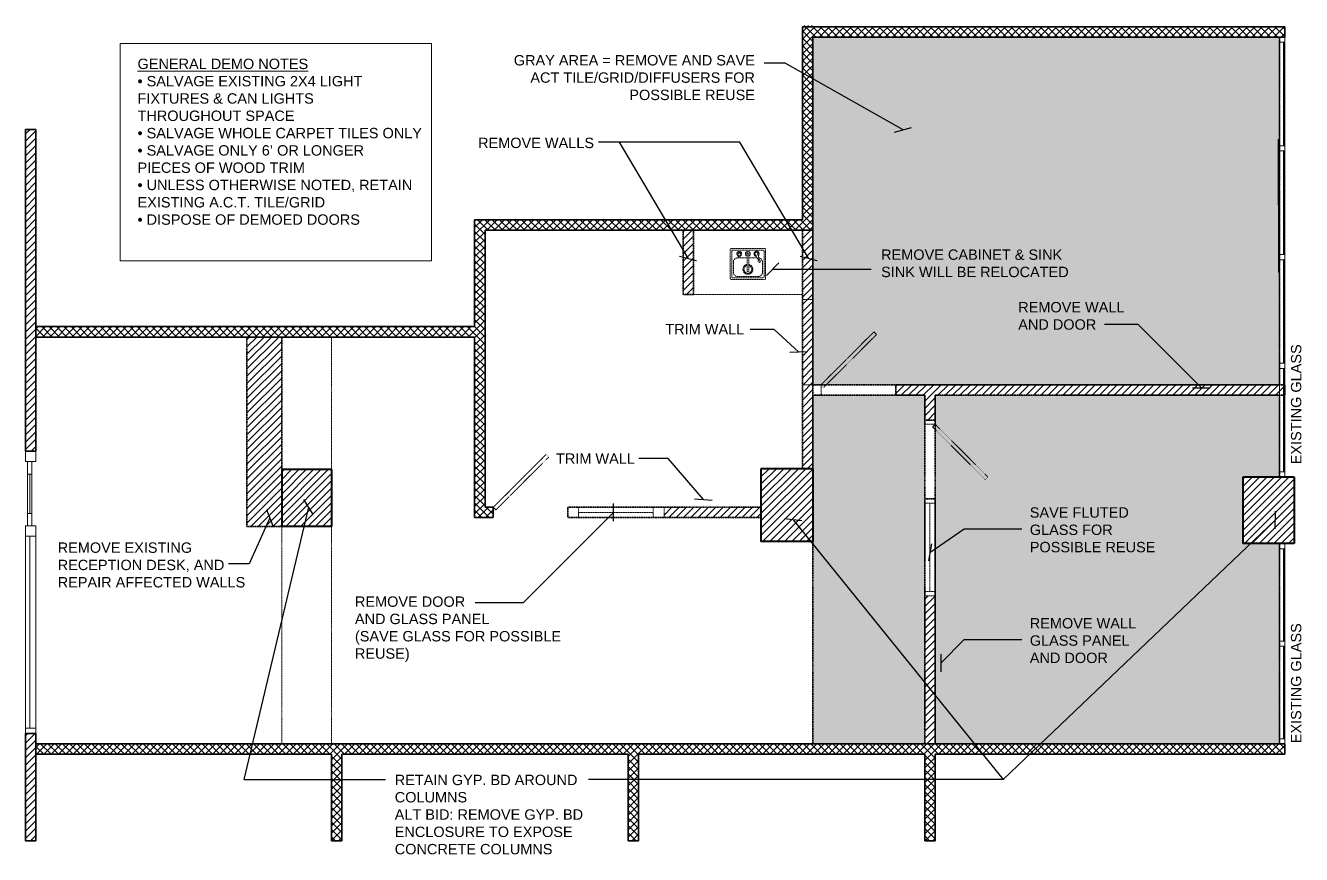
# Model space of a CAD drawing. Extents: x 65572 to 72871, y 30718 to 33858.
# Drawn here: x 65916 to 66531, y 31593 to 31993 of the extents above; entities that cross this region are included whole.
import ezdxf

# ---------------------------------------------------------------- set-up
doc = ezdxf.new("R2010")
doc.units = 0
doc.header["$LTSCALE"] = 0.5
doc.header["$MEASUREMENT"] = 0
doc.linetypes.add('HIDDEN', pattern=[0.375, 0.25, -0.125])
doc.layers.get('0').update_dxf_attribs({"color": 20, "linetype": 'CONTINUOUS'})
for name, color, linetype, lineweight in [('Annotations', 40, 'CONTINUOUS', 5), ('Framing', 142, 'CONTINUOUS', 13), ('Hatches', 8, 'CONTINUOUS', 5), ('Layout', 154, 'CONTINUOUS', 5), ('Projections', 151, 'HIDDEN', 5), ('Structure', 7, 'CONTINUOUS', 40), ('Viewed', 150, 'CONTINUOUS', 9), ('Walls', 7, 'CONTINUOUS', 35)]:
    doc.layers.add(name, color=color, linetype=linetype, lineweight=lineweight)
doc.layers.add('Demolished', color=7, linetype='HIDDEN', lineweight=5, true_color=0xfa0000)
doc.styles.get("Standard").update_dxf_attribs({"font": 'arial.ttf'})
doc.dimstyles.new('ARCH', dxfattribs={"dimscale": 96, "dimtxt": 0.0625, "dimasz": 0.0625, "dimexe": 0.04, "dimexo": 0.09375, "dimgap": 0.03125, "dimtad": 1, "dimdec": 0, "dimrnd": 0.0625, "dimzin": 3, "dimdsep": 46, "dimlunit": 4, "dimtxsty": 'Standard', "dimblk1": 'ARCHTICK', "dimblk2": 'ARCHTICK', "dimsah": 1, "dimcen": 0, "dimdle": 0.03125, "dimclrd": 256, "dimclre": 256, "dimclrt": 256, "dimazin": 0, "dimtfac": 1, "dimtdec": 0, "dimtmove": 2, "dimatfit": 3, "dimldrblk": 'OBLIQUE', "dimfxl": 0.3, "dimfxlon": 1, "dimfrac": 2, "dimarcsym": 0})
pattern_1 = [(45, (63665.679, 30358.1117), (-1.767767, 1.767767), [])]
pattern_2 = [(45, (63665.679, 30358.1117), (-1.767767, 1.767767), []), (135, (63665.679, 30358.1117), (-1.767767, -1.767767), [])]

# ---------------------------------------------------------------- blocks, each defined once
blk = doc.blocks.new('sink')
at = {"color": 0, "linetype": 'ByBlock', "lineweight": -2}
for p, q in [((-8, 0), (8, 0)), ((-8.5, -14.43), (-8.5, -0.5)), ((-7.75, -13.68), (-7.75, -1.25)), ((-7.25, -0.75), (7.25, -0.75)), ((-4.4, -4.5), (-0.35, -4.5)), ((-0.35, -2.56), (-0.35, -11.04)), ((0.4, -2.56), (0.4, -11.04)), ((0.4, -4.5), (5, -4.5)), ((3.78, -2.56), (3.78, -4.03)), ((3.78, -3.53), (4.65, -3.53)), ((3.78, -4.03), (4.65, -4.03)), ((3.95, -2.21), (3.95, -2.03)), ((3.95, -2.03), (4.48, -2.03)), ((4.4, -4.5), (4.53, -4.5)), ((4.48, -2.03), (4.48, -2.22)), ((4.65, -2.56), (4.65, -4.03)), ((7.75, -1.25), (7.75, -13.68)), ((8.5, -0.5), (8.5, -14.43)), ((-7, -11.43), (-7, -6.5)), ((7, -6.5), (7, -11.43)), ((8.01, -14.93), (-8.01, -14.93)), ((7.26, -14.18), (-7.26, -14.18)), ((5.01, -13.43), (-5.01, -13.43))]:
    blk.add_line(p, q, dxfattribs=at)
blk.add_circle((-5.41, -6.13), 0.562, dxfattribs=at)
for centre, radius, start, end in [((-8, -0.5), 0.5, 90, 180), ((-7.25, -1.25), 0.5, 90, 180), ((-5, -6.5), 2, 95.60748, 180), ((-6.66, -4.63), 1.44, 318, 357), ((-4.16, -2.56), 1.25, 274.04912, 180), ((-4.16, -2.56), 1.25, 180, 229.30036), ((-4.16, -2.56), 0.875, 285.19141, 180), ((-4.16, -2.56), 0.875, 180, 218.23153), ((-3.53, -5.75), 1.44, 144, 183), ((-9.66, -1.63), 6, 332, 349), ((0.03, -2.56), 1.19, 289, 180), ((0.03, -2.56), 1.19, 180, 252), ((0.03, -2.56), 0.562, 0, 180), ((0.03, -2.56), 0.562, 180, 229), ((0.03, -2.56), 0.562, 180, 180.0000027777752), ((0.03, -2.56), 0.375, 0, 180), ((0.03, -2.56), 0.375, 180, 180.0000027777867), ((0.03, -2.56), 0.562, 312, 0), ((4.22, -2.56), 1.19, 291.61896, 180), ((4.22, -2.56), 1.19, 180, 248.38179), ((4.22, -2.56), 0.688, 309.52143, 180), ((4.22, -2.56), 0.688, 180, 230.47887), ((4.22, -2.56), 0.438, 126.7879, 180.13712), ((4.22, -2.56), 0.438, 0.00302, 52.51326), ((5, -6.5), 2, 0, 90), ((7.25, -1.25), 0.5, 0, 90), ((8, -0.5), 0.5, 0, 90), ((-5, -11.43), 2, 180, 270.41435), ((0.03, -10), 2.38, 99.08469, 180), ((0.03, -10), 2.38, 180, 80.91525), ((0.03, -10), 1.88, 101.53692, 180), ((0.03, -10), 1.88, 180, 78.463), ((0.03, -10.25), 0.875, 244.62323, 295.37592), ((5, -11.43), 2, 270.41435, 0), ((-8, -14.43), 0.5, 180, 270), ((-7.25, -13.68), 0.5, 180, 270), ((7.25, -13.68), 0.5, 270, 0), ((8, -14.43), 0.5, 270, 0)]:
    blk.add_arc(centre, radius, start, end, dxfattribs=at)
for centre, major_axis, ratio, start_param, end_param in [((0.83, -5.83), (0, -7.24), 0.84608, 4.223697, 4.555309), ((-11.05, -1.55), (7.58, 0), 0.813102, -0.575959, -0.488692)]:
    blk.add_ellipse(centre, major_axis=major_axis, ratio=ratio, start_param=start_param, end_param=end_param, dxfattribs=at)
blk = doc.blocks.new('_ArchTick')
at = {"const_width": 0.15}
blk.add_lwpolyline([(-0.5, -0.5), (0.5, 0.5)], dxfattribs=at)

msp = doc.modelspace()

# ---------------------------------------------------------------- hatches: boundary and pattern name
at = {"layer": 'Annotations', "true_color": 0xe8e8e8}
for points in [[(66295.622504, 31987.019211), (66295.622504, 31819.561211), (66520.622504, 31819.519211), (66520.622504, 31987.019211)], [(66349.622504, 31814.519211), (66349.622504, 31646.519211), (66295.622504, 31646.519211), (66295.622504, 31814.519211)], [(66354.622504, 31814.519211), (66354.622504, 31646.519211), (66520.622504, 31646.519211), (66520.622504, 31743.019211), (66502.872504, 31743.019211), (66502.872504, 31775.019211), (66520.622504, 31775.019211), (66520.622504, 31814.519211)]]:
    msp.add_hatch(color=254, dxfattribs=at).paths.add_polyline_path(points)
at = {"layer": 'Demolished'}
h = msp.add_hatch(dxfattribs=at)
h.set_pattern_fill('ANSI31', color=256, scale=20, style=0)
h.set_pattern_definition(pattern_1)
h.paths.add_polyline_path([(66238.122504, 31863.019211), (66238.122504, 31894.019211), (66233.122504, 31894.019211), (66233.122504, 31863.019211)])
h = msp.add_hatch(dxfattribs=at)
h.set_pattern_fill('ANSI31', color=256, scale=20, style=0)
h.set_pattern_definition([(45, (63963.7314, 30415.1104), (-1.767767, 1.767767), [])])
h.paths.add_polyline_path([(66295.622504, 31779.019211), (66290.622504, 31779.019211), (66290.622504, 31894.019211), (66295.622504, 31894.019211)])
h = msp.add_hatch(dxfattribs=at)
h.set_pattern_fill('ANSI31', color=256, scale=20, style=0)
h.paths.add_polyline_path([(66039.622504, 31778.71223), (66039.622504, 31842.519211), (66022.835734, 31842.519211), (66022.835734, 31751.21223), (66039.622504, 31751.21223)])
h = msp.add_hatch(dxfattribs=at)
h.set_pattern_fill('ANSI31', color=256, scale=20, style=0)
h.set_pattern_definition(pattern_1)
h.paths.add_polyline_path([(66523.122504, 31814.519211), (66523.122504, 31819.519211), (66335.622504, 31819.519211), (66335.622504, 31814.519211), (66349.622504, 31814.519211), (66349.622504, 31802.519211), (66354.622504, 31802.519211), (66354.622504, 31814.519211)])
h = msp.add_hatch(dxfattribs=at)
h.set_pattern_fill('ANSI31', color=256, scale=20, style=0)
h.set_pattern_definition(pattern_1)
h.paths.add_polyline_path([(66270.622504, 31755.519211), (66270.622504, 31760.519211), (66223.986465, 31760.519211), (66223.986465, 31755.519211)])
h = msp.add_hatch(dxfattribs=at)
h.set_pattern_fill('ANSI31', color=256, scale=20, style=0)
h.set_pattern_definition(pattern_1)
h.paths.add_polyline_path([(66354.622504, 31646.519211), (66354.622504, 31717.883172), (66349.622504, 31717.883172), (66349.622504, 31646.519211)])
at = {"layer": 'Hatches'}
h = msp.add_hatch(dxfattribs=at)
h.set_pattern_fill('ANSI37', color=256, scale=20, style=0)
h.set_pattern_definition(pattern_2)
h.paths.add_polyline_path([(66290.622504, 31899.019211), (66132.622504, 31899.019211), (66132.622504, 31847.519211), (65921.122504, 31847.519211), (65921.122504, 31842.519211), (66132.622504, 31842.519211), (66132.622504, 31755.519211), (66141.622504, 31755.519211), (66141.622504, 31760.519211), (66137.622504, 31760.519211), (66137.622504, 31894.019211), (66295.622504, 31894.019211), (66295.622504, 31987.019211), (66523.122504, 31987.019211), (66523.122504, 31992.019211), (66295.622504, 31992.019211), (66295.622504, 31992.564213), (66290.622504, 31992.576191)])
h = msp.add_hatch(dxfattribs=at)
h.set_pattern_fill('ANSI31', color=256, scale=20, style=0)
h.set_pattern_definition(pattern_1)
h.paths.add_polyline_path([(65921.122504, 31942.519211), (65916.122504, 31942.519211), (65916.122504, 31787.519211), (65921.122504, 31787.519211)])
h = msp.add_hatch(dxfattribs=at)
h.set_pattern_fill('ANSI31', color=256, scale=20, style=0)
h.set_pattern_definition([(45, (63665.679, 30358.1117), (-1.767767, 1.767767), [])])
h.paths.add_polyline_path([(66039.622504, 31778.71223), (66063.622504, 31778.71223), (66063.622504, 31751.21223), (66039.622504, 31751.21223)])
h = msp.add_hatch(dxfattribs=at)
h.set_pattern_fill('ANSI31', color=256, scale=20, style=0)
h.set_pattern_definition(pattern_1)
h.paths.add_polyline_path([(66270.622504, 31779.019211), (66295.622504, 31779.019211), (66295.622504, 31744.019211), (66270.622504, 31744.019211)])
h = msp.add_hatch(dxfattribs=at)
h.set_pattern_fill('ANSI31', color=256, scale=20, style=0)
h.set_pattern_definition(pattern_1)
h.paths.add_polyline_path([(66502.872504, 31775.019211), (66527.622504, 31775.019211), (66527.622504, 31743.019211), (66502.872504, 31743.019211)])
h = msp.add_hatch(dxfattribs=at)
h.set_pattern_fill('ANSI31', color=256, scale=20, style=0)
h.set_pattern_definition(pattern_1)
h.paths.add_polyline_path([(65916.122504, 31599.818973), (65921.122504, 31599.818973), (65921.122504, 31645.519211), (65921.122504, 31641.519211), (65921.122504, 31651.519211), (65916.122504, 31651.519211)])
h = msp.add_hatch(dxfattribs=at)
h.set_pattern_fill('ANSI37', color=256, scale=20, style=0)
h.set_pattern_definition(pattern_2)
h.paths.add_polyline_path([(66349.622504, 31599.818973), (66354.622504, 31599.818973), (66354.622504, 31641.519211), (66523.122504, 31641.519211), (66523.122504, 31646.519211), (65921.122504, 31646.519211), (65921.122504, 31641.519211), (66063.622504, 31641.519211), (66063.622504, 31599.818973), (66068.622504, 31599.818973), (66068.622504, 31641.519211), (66206.622504, 31641.519211), (66206.622504, 31599.818973), (66211.622504, 31599.818973), (66211.622504, 31641.519211), (66349.622504, 31641.519211)])

# ---------------------------------------------------------------- linework, layer by layer
at = {"color": 0}
for p, q in [((66520.106694, 31905.808041), (66520.106694, 31937.808041)), ((66185.622504, 31894.019211), (66233.622504, 31894.019211)), ((66233.622504, 31894.019211), (66281.622504, 31894.019211)), ((66281.622504, 31893.965387), (66295.622504, 31893.965387)), ((65921.122504, 31641.519211), (65921.122504, 31646.519211))]:
    msp.add_line(p, q, dxfattribs=at)
at = {"layer": 'Annotations'}
msp.add_lwpolyline([(65961.703276, 31983.922978), (65961.703276, 31879.274331), (66111.816139, 31879.274331), (66111.816139, 31983.922978)], close=True, dxfattribs=at)
at = {"layer": 'Demolished', "lineweight": 35}
for p, q in [((66233.122504, 31863.019211), (66233.122504, 31894.019211)), ((66238.122504, 31863.019211), (66238.122504, 31894.019211)), ((66238.122504, 31863.019211), (66233.122504, 31863.019211)), ((66335.622504, 31819.519211), (66335.622504, 31814.519211)), ((66523.122504, 31819.519211), (66335.622504, 31819.519211)), ((66523.122504, 31819.519211), (66523.122504, 31814.519211)), ((66349.622504, 31814.519211), (66335.622504, 31814.519211)), ((66523.122504, 31814.519211), (66354.622504, 31814.519211))]:
    msp.add_line(p, q, dxfattribs=at)
at = {"layer": 'Demolished'}
for p, q in [((66238.122504, 31863.019211), (66290.622504, 31863.019211)), ((66295.622504, 31860.561211), (66290.622504, 31860.561211)), ((66299.622504, 31819.519211), (66325.078348, 31844.975055)), ((66300.895296, 31818.246419), (66326.35114, 31843.702263)), ((66325.078348, 31844.975055), (66326.35114, 31843.702263)), ((66295.622504, 31819.561211), (66290.622504, 31819.561211)), ((66299.622504, 31819.519211), (66295.622504, 31819.519211)), ((66299.622504, 31819.519211), (66299.622504, 31814.519211)), ((66299.622504, 31819.519211), (66300.895296, 31818.246419)), ((66299.622504, 31814.519211), (66295.622504, 31814.519211)), ((66354.622504, 31800.519211), (66353.349711, 31799.246419)), ((66354.622504, 31800.519211), (66380.078348, 31775.063367)), ((66353.349711, 31799.246419), (66378.805556, 31773.790574)), ((66141.622504, 31760.519211), (66167.078348, 31785.975055)), ((66142.895296, 31759.246419), (66168.35114, 31784.702263)), ((66167.078348, 31785.975055), (66168.35114, 31784.702263)), ((66380.078348, 31775.063367), (66378.805556, 31773.790574)), ((66141.622504, 31760.519211), (66142.895296, 31759.246419)), ((66182.622504, 31755.519211), (66182.622504, 31760.519211)), ((66182.622504, 31758.019211), (66218.622504, 31758.019211)), ((66218.622504, 31755.519211), (66218.622504, 31760.519211)), ((66223.986465, 31755.519211), (66223.986465, 31760.519211)), ((66349.622504, 31762.519211), (66349.622504, 31719.883172)), ((66352.122504, 31762.519211), (66352.122504, 31719.883172)), ((66354.622504, 31719.883172), (66354.622504, 31762.519211))]:
    msp.add_line(p, q, dxfattribs=at)
at = {"layer": 'Demolished', "color": 254, "lineweight": 35, "true_color": 0xe8e8e8}
for points in [[(66295.622504, 31987.019211), (66295.622504, 31819.561211), (66520.622504, 31819.519211), (66520.622504, 31987.019211)], [(66349.622504, 31814.519211), (66349.622504, 31646.519211), (66295.622504, 31646.519211), (66295.622504, 31814.519211)], [(66354.622504, 31814.519211), (66354.622504, 31646.519211), (66520.622504, 31646.519211), (66520.622504, 31743.019211), (66502.872504, 31743.019211), (66502.872504, 31775.019211), (66520.622504, 31775.019211), (66520.622504, 31814.519211)]]:
    msp.add_lwpolyline(points, close=True, dxfattribs=at)
at = {"layer": 'Demolished', "lineweight": 35}
for points in [[(66295.622504, 31779.019211), (66290.622504, 31779.019211), (66290.622504, 31894.019211), (66295.622504, 31894.019211)], [(66039.622504, 31751.21223), (66022.835734, 31751.21223), (66022.835734, 31842.519211), (66039.622504, 31842.519211)]]:
    msp.add_lwpolyline(points, close=True, dxfattribs=at)
for points in [[(66349.622504, 31802.519211), (66349.622504, 31814.519211)], [(66354.622504, 31802.519211), (66354.622504, 31814.519211)], [(66349.622504, 31802.519211), (66354.622504, 31802.519211)], [(66349.622504, 31646.519211), (66349.622504, 31764.519211), (66354.622504, 31764.519211), (66354.622504, 31646.519211)]]:
    msp.add_lwpolyline(points, dxfattribs=at)
at = {"layer": 'Demolished'}
for points in [[(66349.622504, 31802.519211), (66354.622504, 31802.519211), (66354.622504, 31800.519211), (66349.622504, 31800.519211)], [(66349.622504, 31764.519211), (66354.622504, 31764.519211), (66354.622504, 31762.519211), (66349.622504, 31762.519211)], [(66349.622504, 31717.883172), (66354.622504, 31717.883172), (66354.622504, 31719.883172), (66349.622504, 31719.883172)]]:
    msp.add_lwpolyline(points, close=True, dxfattribs=at)
at = {"layer": 'Demolished', "lineweight": 35, "flags": 128}
msp.add_lwpolyline([(66177.622504, 31760.519211), (66177.622504, 31755.519211), (66270.622504, 31755.519211), (66270.622504, 31760.519211)], close=True, dxfattribs=at)
at = {"layer": 'Framing'}
for p, q in [((66511.122504, 31987.019211), (66511.122504, 31986.965387)), ((66520.622504, 31987.019211), (66520.622504, 31984.519211)), ((66523.122504, 31987.019211), (66520.622504, 31987.019211)), ((66523.122504, 31984.519211), (66520.622504, 31984.519211)), ((66522.504393, 31984.519211), (66522.504393, 31934.644211)), ((66522.622504, 31984.519211), (66522.504393, 31984.519211)), ((66522.622504, 31984.519211), (66522.622504, 31934.644211)), ((66523.122504, 31987.019211), (66523.122504, 31984.519211)), ((66523.122504, 31987.019211), (66523.122504, 31986.965387)), ((66523.122504, 31986.965387), (66523.199345, 31986.965387)), ((66520.622504, 31934.644211), (66520.622504, 31932.144211)), ((66520.622504, 31934.644211), (66523.122504, 31934.644211)), ((66523.122504, 31932.144211), (66520.622504, 31932.144211)), ((66522.504393, 31934.644211), (66522.622504, 31934.644211)), ((66522.504393, 31932.144211), (66522.504393, 31882.269211)), ((66522.622504, 31932.144211), (66522.504393, 31932.144211)), ((66522.622504, 31932.144211), (66522.622504, 31882.269211)), ((66523.122504, 31934.644211), (66523.122504, 31932.144211)), ((66520.622504, 31882.269211), (66520.622504, 31879.769211)), ((66520.622504, 31882.269211), (66523.122504, 31882.269211)), ((66522.504393, 31882.269211), (66522.622504, 31882.269211)), ((66523.122504, 31882.269211), (66523.122504, 31879.769211)), ((66523.122504, 31879.769211), (66520.622504, 31879.769211)), ((66522.504393, 31879.769211), (66522.504393, 31829.894211)), ((66522.622504, 31879.769211), (66522.504393, 31879.769211)), ((66522.622504, 31879.769211), (66522.622504, 31829.894211)), ((66520.622504, 31829.894211), (66520.622504, 31827.394211)), ((66520.622504, 31829.894211), (66523.122504, 31829.894211)), ((66523.122504, 31827.394211), (66520.622504, 31827.394211)), ((66522.504393, 31829.894211), (66522.622504, 31829.894211)), ((66522.504393, 31827.394211), (66522.504393, 31777.519211)), ((66522.622504, 31827.394211), (66522.504393, 31827.394211)), ((66522.622504, 31827.394211), (66522.622504, 31777.519211)), ((66523.122504, 31829.894211), (66523.122504, 31827.394211)), ((65916.122504, 31782.519211), (65916.122504, 31787.519211)), ((65916.122504, 31782.519211), (65921.122504, 31782.519211)), ((65919.122504, 31782.479841), (65917.122504, 31782.479841)), ((65917.122504, 31776.479841), (65917.122504, 31782.479841)), ((65919.122504, 31776.479841), (65919.122504, 31782.479841)), ((65921.122504, 31782.519211), (65921.122504, 31787.519211)), ((65919.122504, 31776.479841), (65917.122504, 31776.479841)), ((65918.240614, 31776.479841), (65918.122504, 31776.479841)), ((65918.122504, 31757.558581), (65918.122504, 31776.479841)), ((65918.240614, 31757.558581), (65918.240614, 31776.479841)), ((66520.622504, 31777.519211), (66520.622504, 31775.019211)), ((66520.622504, 31777.519211), (66523.122504, 31777.519211)), ((66522.504393, 31777.519211), (66522.622504, 31777.519211)), ((66523.122504, 31777.519211), (66523.122504, 31775.019211)), ((66520.622504, 31775.019211), (66523.122504, 31775.019211)), ((65917.122504, 31751.558581), (65917.122504, 31757.558581)), ((65917.122504, 31757.558581), (65919.122504, 31757.558581)), ((65918.122504, 31757.558581), (65918.240614, 31757.558581)), ((65919.122504, 31751.558581), (65919.122504, 31757.558581)), ((65916.122504, 31746.519211), (65916.122504, 31751.519211)), ((65921.122504, 31751.519211), (65916.122504, 31751.519211)), ((65917.122504, 31751.558581), (65919.122504, 31751.558581)), ((65921.122504, 31746.519211), (65921.122504, 31751.519211)), ((65921.122504, 31746.519211), (65916.122504, 31746.519211)), ((65918.240614, 31746.519211), (65918.122504, 31746.519211)), ((65918.122504, 31654.019211), (65918.122504, 31746.519211)), ((65918.240614, 31654.019211), (65918.240614, 31746.519211)), ((66520.622504, 31743.019211), (66520.622504, 31740.519211)), ((66523.122504, 31743.019211), (66520.622504, 31743.019211)), ((66523.122504, 31740.519211), (66520.622504, 31740.519211)), ((66522.504393, 31740.519211), (66522.504393, 31696.019211)), ((66522.622504, 31740.519211), (66522.504393, 31740.519211)), ((66522.622504, 31740.519211), (66522.622504, 31696.019211)), ((66523.122504, 31743.019211), (66523.122504, 31740.519211)), ((66523.122504, 31743.019211), (66523.122504, 31742.965387)), ((66523.199345, 31742.965387), (66523.122504, 31742.965387)), ((66520.622504, 31696.019211), (66520.622504, 31693.519211)), ((66520.622504, 31696.019211), (66523.122504, 31696.019211)), ((66522.504393, 31696.019211), (66522.622504, 31696.019211)), ((66523.122504, 31696.019211), (66523.122504, 31693.519211)), ((66523.122504, 31693.519211), (66520.622504, 31693.519211)), ((66522.504393, 31693.519211), (66522.504393, 31649.019211)), ((66522.622504, 31693.519211), (66522.504393, 31693.519211)), ((66522.622504, 31693.519211), (66522.622504, 31649.019211)), ((65916.122504, 31651.519211), (65916.122504, 31654.019211)), ((65916.122504, 31654.019211), (65921.122504, 31654.019211)), ((65918.122504, 31654.019211), (65918.240614, 31654.019211)), ((65921.122504, 31651.519211), (65921.122504, 31654.019211)), ((66520.622504, 31649.019211), (66520.622504, 31646.519211)), ((66520.622504, 31649.019211), (66523.122504, 31649.019211)), ((66520.622504, 31646.519211), (66523.122504, 31646.519211)), ((66522.504393, 31649.019211), (66522.622504, 31649.019211)), ((66523.122504, 31649.019211), (66523.122504, 31646.519211)), ((66523.199345, 31646.465387), (66523.122504, 31646.465387))]:
    msp.add_line(p, q, dxfattribs=at)
at = {"layer": 'Layout', "linetype": 'ByBlock'}
for p, q in [((66520.106694, 31905.808041), (66520.106694, 31937.808041)), ((66520.106694, 31873.52473), (66520.106694, 31905.52473))]:
    msp.add_line(p, q, dxfattribs=at)
at = {"layer": 'Projections'}
for p, q in [((66039.622504, 31778.71223), (66039.622504, 31842.519211)), ((66063.622504, 31778.71223), (66063.622504, 31842.519211)), ((66039.622504, 31751.158407), (66039.622504, 31646.519211)), ((66063.622504, 31751.158407), (66063.622504, 31646.519211))]:
    msp.add_line(p, q, dxfattribs=at)
at = {"layer": 'Structure'}
for p, q in [((66039.622504, 31778.71223), (66039.622504, 31751.21223)), ((66063.622504, 31778.71223), (66039.622504, 31778.71223)), ((66063.622504, 31778.71223), (66063.622504, 31751.21223)), ((66295.622504, 31779.019211), (66270.622504, 31779.019211)), ((66270.622504, 31779.019211), (66270.622504, 31744.019211)), ((66295.622504, 31779.019211), (66295.622504, 31744.019211)), ((66502.872504, 31775.019211), (66502.872504, 31743.019211)), ((66527.622504, 31775.019211), (66502.872504, 31775.019211)), ((66527.622504, 31775.019211), (66527.622504, 31743.019211)), ((66063.622504, 31751.21223), (66039.622504, 31751.21223)), ((66039.699345, 31751.158407), (66039.699345, 31751.21223)), ((66295.622504, 31744.019211), (66270.622504, 31744.019211)), ((66270.699345, 31743.965387), (66270.699345, 31744.019211)), ((66527.622504, 31743.019211), (66502.872504, 31743.019211))]:
    msp.add_line(p, q, dxfattribs=at)
at = {"layer": 'Viewed'}
for p, q in [((66520.622504, 31984.519211), (66520.622504, 31934.644211)), ((66523.122504, 31984.519211), (66523.122504, 31934.644211)), ((66520.622504, 31932.144211), (66520.622504, 31882.269211)), ((66523.122504, 31932.144211), (66523.122504, 31882.269211)), ((66520.622504, 31879.769211), (66520.622504, 31829.894211)), ((66523.122504, 31879.769211), (66523.122504, 31829.894211)), ((66520.622504, 31827.394211), (66520.622504, 31777.519211)), ((66523.122504, 31827.394211), (66523.122504, 31777.519211)), ((65917.122504, 31757.558581), (65917.122504, 31776.479841)), ((65919.122504, 31757.558581), (65919.122504, 31776.479841)), ((65916.122504, 31654.019211), (65916.122504, 31746.519211)), ((65921.122504, 31654.019211), (65921.122504, 31746.519211)), ((66520.622504, 31740.519211), (66520.622504, 31696.019211)), ((66523.122504, 31740.519211), (66523.122504, 31696.019211)), ((66520.622504, 31693.519211), (66520.622504, 31649.019211)), ((66523.122504, 31693.519211), (66523.122504, 31649.019211))]:
    msp.add_line(p, q, dxfattribs=at)
at = {"layer": 'Viewed', "linetype": 'ByBlock'}
msp.add_line((66132.622504, 31829.519211), (66132.622504, 31830.269211), dxfattribs=at)
at = {"layer": 'Walls'}
for p, q in [((66290.622504, 31992.019211), (66290.622504, 31899.019211)), ((66523.122504, 31992.019211), (66290.622504, 31992.019211)), ((66523.122504, 31987.019211), (66523.122504, 31992.019211)), ((66295.622504, 31987.019211), (66523.122504, 31987.019211)), ((66295.622504, 31894.019211), (66295.622504, 31987.019211)), ((65916.122504, 31942.519211), (65921.122504, 31942.519211)), ((65916.122504, 31787.519211), (65916.122504, 31942.519211)), ((65921.122504, 31942.519211), (65921.122504, 31787.519211)), ((66132.622504, 31899.019211), (66132.622504, 31847.519211)), ((66290.622504, 31899.019211), (66132.622504, 31899.019211)), ((66137.622504, 31894.019211), (66137.622504, 31870.019211)), ((66137.622504, 31894.019211), (66185.622504, 31894.019211)), ((66137.622504, 31894.019211), (66295.622504, 31894.019211)), ((66137.622504, 31842.519211), (66137.622504, 31894.019211)), ((65921.122504, 31847.519211), (65921.122504, 31842.519211)), ((66132.622504, 31847.519211), (65921.122504, 31847.519211)), ((66131.872504, 31842.519211), (65921.122504, 31842.519211)), ((66131.872504, 31842.519211), (66094.372504, 31842.519211)), ((66132.622504, 31842.519211), (66131.872504, 31842.519211)), ((66132.622504, 31830.269211), (66132.622504, 31842.519211)), ((66132.622504, 31842.519211), (66132.622504, 31755.519211)), ((66137.622504, 31760.519211), (66137.622504, 31842.519211)), ((65921.122504, 31787.519211), (65916.122504, 31787.519211)), ((65916.122504, 31787.519211), (65921.122504, 31787.519211)), ((66141.622504, 31760.519211), (66137.622504, 31760.519211)), ((66141.622504, 31760.519211), (66141.622504, 31755.519211)), ((66141.699345, 31760.465387), (66141.622504, 31760.465387)), ((66132.622504, 31755.519211), (66141.622504, 31755.519211)), ((65916.122504, 31651.519211), (65921.122504, 31651.519211)), ((65916.122504, 31599.818973), (65916.122504, 31651.519211)), ((65921.122504, 31651.519211), (65916.122504, 31651.519211)), ((65921.122504, 31651.519211), (65921.122504, 31599.818973)), ((65921.122504, 31646.519211), (66523.122504, 31646.519211)), ((66523.122504, 31646.519211), (66523.122504, 31641.519211)), ((66063.622504, 31641.519211), (65921.122504, 31641.519211)), ((66063.622504, 31599.818973), (66063.622504, 31641.519211)), ((66206.622504, 31641.519211), (66068.622504, 31641.519211)), ((66068.622504, 31641.519211), (66068.622504, 31599.818973)), ((66206.622504, 31599.818973), (66206.622504, 31641.519211)), ((66349.622504, 31641.519211), (66211.622504, 31641.519211)), ((66211.622504, 31641.519211), (66211.622504, 31599.818973)), ((66349.622504, 31599.818973), (66349.622504, 31641.519211)), ((66523.122504, 31641.519211), (66354.622504, 31641.519211)), ((66354.622504, 31641.519211), (66354.622504, 31599.818973)), ((65921.122504, 31599.818973), (65916.122504, 31599.818973)), ((66068.622504, 31599.818973), (66063.622504, 31599.818973)), ((66211.622504, 31599.818973), (66206.622504, 31599.818973)), ((66354.622504, 31599.818973), (66349.622504, 31599.818973))]:
    msp.add_line(p, q, dxfattribs=at)

# ---------------------------------------------------------------- block references
at = {"layer": 'Demolished', "xscale": -1, "rotation": 359.9999999970818}
msp.add_blockref('sink', (66264.372504, 31885.131527), dxfattribs=at)

# ---------------------------------------------------------------- texts
at = {"layer": 'Annotations', "char_height": 5}
for s, insert, width, attachment_point in [('{GRAY AREA = REMOVE AND SAVE ACT TILE/GRID/DIFFUSERS FOR POSSIBLE REUSE}', (66267.746428, 31978.340794), 122.93945131, 3), ('{\\LGENERAL DEMO NOTES\\P\\l• SALVAGE EXISTING 2X4 LIGHT FIXTURES & CAN LIGHTS THROUGHOUT SPACE\\P• SALVAGE WHOLE CARPET TILES ONLY\\P• SALVAGE ONLY 6’ OR LONGER PIECES OF WOOD TRIM\\P• UNLESS OTHERWISE NOTED, RETAIN EXISTING A.C.T. TILE/GRID\\P• DISPOSE OF DEMOED DOORS}', (65970.116686, 31976.609406), 132.58197841, 1), ('{REMOVE WALLS}', (66134.287257, 31938.540746), 60.99887021, 1), ('{REMOVE CABINET & SINK\\PSINK WILL BE RELOCATED}', (66328.573103, 31884.701749), 114.72461186, 1), ('REMOVE WALL\\PAND DOOR', (66394.662549, 31859.38364), 60.99887021, 1), ('{TRIM WALL}', (66224.562556, 31848.817401), 60.99887021, 1), ('{TRIM WALL}', (66171.850358, 31786.46964), 60.99887021, 1), ('{SAVE FLUTED GLASS FOR POSSIBLE REUSE}', (66400.235139, 31760.483425), 60.99887021, 1), ('{REMOVE EXISTING RECEPTION DESK, AND REPAIR AFFECTED WALLS}', (65931.633142, 31743.547002), 105.226164, 1), ('{REMOVE DOOR\\PAND GLASS PANEL\\P(SAVE GLASS FOR POSSIBLE REUSE)}', (66074.911708, 31717.54046), 105.226164, 1), ('REMOVE WALL\\PGLASS PANEL AND DOOR', (66400.235139, 31707.127896), 60.99887021, 1), ('{RETAIN GYP. BD AROUND COLUMNS\\PALT BID: REMOVE GYP. BD ENCLOSURE TO EXPOSE CONCRETE COLUMNS}', (66094.093837, 31631.644564), 105.226164, 1)]:
    msp.add_mtext(s, dxfattribs=dict(at, insert=insert, width=width, attachment_point=attachment_point))
at = {"layer": 'Annotations', "char_height": 5, "width": 91.22024859, "attachment_point": 1, "rotation": 90}
for insert in [(66526.137725, 31781.184307), (66526.137725, 31646.802618)]:
    msp.add_mtext('{EXISTING GLASS }', dxfattribs=dict(at, insert=insert))

# ---------------------------------------------------------------- leaders
at = {"layer": 'Annotations', "linetype": 'ByBlock'}
for points in [[(66339.144501, 31942.367586), (66282.249307, 31974.4662), (66272.174536, 31974.4662)], [(66235.511913, 31880.461793), (66202.433082, 31936.376771), (66192.358312, 31936.376771)], [(66293.609757, 31880.461793), (66260.530927, 31936.376771), (66194.373266, 31936.376771)], [(66276.272393, 31875.230311), (66323.707772, 31875.230311)], [(66288.802118, 31835.366965), (66277.0825, 31846.096193), (66265.472925, 31846.096193)], [(66482.948313, 31818.066061), (66452.455341, 31848.559034), (66436.201377, 31848.559034)], [(66242.899358, 31764.258717), (66225.839413, 31784.005268), (66211.734734, 31784.005268)], [(66052.505323, 31760.596882), (66021.370188, 31629.337519), (66089.703368, 31629.337519)], [(66199.502752, 31758.057496), (66155.950358, 31714.505102), (66132.862342, 31714.505102)], [(66518.612127, 31754.418287), (66387.380994, 31629.337519), (66187.491492, 31629.337519)], [(66286.136455, 31754.418287), (66387.380994, 31629.337519), (66187.491492, 31629.337519)], [(66352.122504, 31738.786391), (66368.60867, 31750.070134), (66396.441903, 31750.070134)], [(66357.324927, 31685.430862), (66368.60867, 31696.714605), (66396.441903, 31696.714605)]]:
    msp.add_leader(points, dimstyle='ARCH', dxfattribs=at)
msp.add_leader([(66033.970913, 31755.348358), (66024.001088, 31733.309798), (66014.031263, 31733.309798)], dimstyle='ARCH', override={"dimtad": 0}, dxfattribs=at)

doc.saveas('drawing.dxf')
